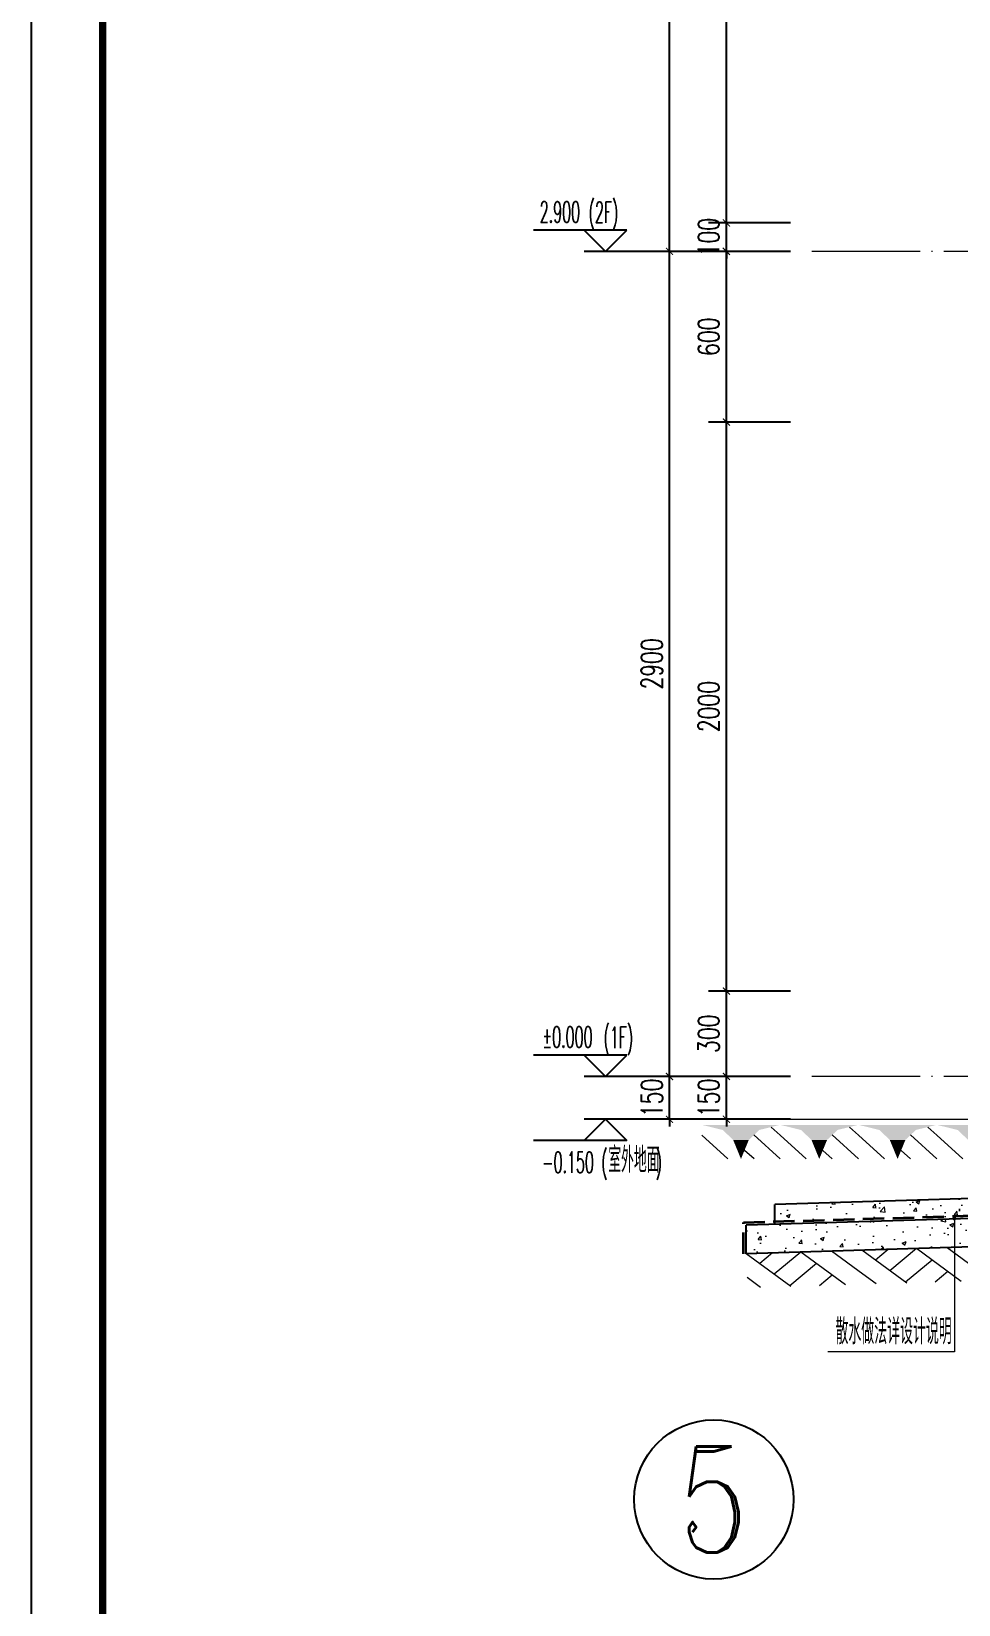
# Model space of a CAD drawing. Extents: x -812054 to 22247, y -644080 to 1003627.
# Drawn here: x -114715 to -111456, y -231524 to -225995 of the extents above; entities that cross this region are included whole.
import ezdxf
from ezdxf.enums import TextEntityAlignment as Align

# ---------------------------------------------------------------- set-up
doc = ezdxf.new("R2010")
doc.units = 0
doc.header["$LTSCALE"] = 1000
doc.linetypes.add('DASH', pattern=[0.35, 0.25, -0.1])
doc.linetypes.add('DOTE', pattern=[2.42, 2, -0.2, 0.02, -0.2])
doc.layers.get('0').update_dxf_attribs({"linetype": 'CONTINUOUS'})
doc.layers.get('DEFPOINTS').update_dxf_attribs({"linetype": 'CONTINUOUS'})
for name, color, linetype in [('AXIS', 3, 'CONTINUOUS'), ('COLUMN', 4, 'CONTINUOUS'), ('DIM_ELEV', 3, 'CONTINUOUS'), ('PUB_DIM', 3, 'CONTINUOUS'), ('PUB_TEXT', 2, 'CONTINUOUS')]:
    doc.layers.add(name, color=color, linetype=linetype)
for name, color, linetype, lineweight in [('AXIS_TEXT', 7, 'CONTINUOUS', 20), ('DOTE', 19, 'DOTE', 9), ('图框', 9, 'CONTINUOUS', 18), ('平面-排水沟', 86, 'CONTINUOUS', 15), ('立面-中轮廓线', 30, 'CONTINUOUS', 35), ('粉刷', 251, 'CONTINUOUS', 9)]:
    doc.layers.add(name, color=color, linetype=linetype, lineweight=lineweight)
doc.layers.add('yichutu', color=7, linetype='CONTINUOUS', true_color=0xffffff)
doc.styles.add('_TCH_AXIS', font='COMPLEX', dxfattribs={"bigfont": 'GBCBIG'})
doc.styles.add('_TCH_DIM', font='SIMPLEX.shx', dxfattribs={"width": 0.7, "bigfont": 'GBCBIG.shx'})
doc.styles.add('_TCH_DIM_T3', font='SIMPLEX', dxfattribs={"width": 0.705882, "bigfont": 'GBCBIG'})
doc.styles.add('DIM_FONT_T3', font='SIMPLEX', dxfattribs={"width": 0.705882, "bigfont": 'GBCBIG'})
doc.dimstyles.new('_TCH_ARCH&&25', dxfattribs={"dimtxt": 74.375, "dimasz": 25, "dimexe": 62.5, "dimexo": 75, "dimgap": 25, "dimtad": 1, "dimdec": 0, "dimzin": 0, "dimdsep": 46, "dimtxsty": '_TCH_DIM_T3', "dimblk": 'ARCHTICK', "dimcen": 0.09, "dimclrt": 7, "dimazin": 0, "dimtfac": 1, "dimtdec": 0, "dimtix": 1, "dimtmove": 2, "dimatfit": 3, "dimldrblk": 'ARCHTICK', "dimfxl": 1, "dimtolj": 1, "dimtzin": 0, "dimarcsym": 0})
pattern_1 = [(50, (28072.99, 249033.25), (143.452037, -12.550427), [15, -165]), (355, (28072.99, 249033.25), (-27.750267, 150.438427), [12, -132]), (100.4514, (28084.94, 249032.2), (115.701876, 137.88791), [12.74804, -140.22842]), (46.1842, (28072.99, 249073.25), (213.44821, -33.1038), [22.5, -247.5]), (96.6356, (28090.77, 249070.5), (186.93254, 194.82357), [19.12206, -210.3426]), (351.1842, (28072.99, 249073.25), (186.93239, 194.82372), [18, -198]), (21, (28092.99, 249063.25), (119.38141, -80.52378), [15, -165]), (326, (28092.99, 249063.25), (48.663066, 145.03001), [12, -132]), (71.4514, (28102.93, 249056.54), (168.044526, 64.5061), [12.74804, -140.22842]), (37.5, (28072.986, 249033.25), (2.431971, 66.578771), [0, -130.4, 0, -134, 0, -132.5]), (7.5, (28072.986, 249033.25), (52.613907, 78.882342), [0, -76.4, 0, -127.4, 0, -50.5]), (327.5, (28028.386, 249033.25), (106.764487, -4.510974), [0, -50, 0, -156, 0, -207]), (317.5, (28008.39, 249033.25), (116.637234, 20.020996), [0, -65, 0, -103.6, 0, -147])]

# ---------------------------------------------------------------- blocks, each defined once
blk = doc.blocks.new('GFDDDDRG')
at = {"layer": '图框'}
blk.add_lwpolyline([(923310, -107437), (923310, -159999), (893610, -159999), (893610, -107437)], close=True, dxfattribs=at)
blk.add_lwpolyline([(923310, -107437), (923310, -159999), (893610, -159999), (893610, -107437)], close=True, dxfattribs=at)
at = {"layer": '图框', "const_width": 50}
blk.add_lwpolyline([(894110, -159499), (922810, -159499), (922810, -108687), (894110, -108687)], close=True, dxfattribs=at)
blk = doc.blocks.new('$LINEPAT$素土夯实')
at = {"color": 0}
for p, q in [((0, -210), (210, 0)), ((120, -300), (420, 0)), ((420, 0), (608, -188)), ((495, -300), (795, 0)), ((615, 0), (705, -90)), ((315, -105), (502, -293)), ((210, -210), (300, -300)), ((705, -300), (795, -210))]:
    blk.add_line(p, q, dxfattribs=at)
blk = doc.blocks.new('$LinePat$自然土壤')
at = {"color": 0}
for p, q in [((0, -90), (71, -19)), ((0, -300), (211, -89)), ((420, -300), (630, -90)), ((210, -300), (286, -224))]:
    blk.add_line(p, q, dxfattribs=at)
for points in [[(0, 0), (630, 0), (168, -45), (462, -45)], [(168, -45), (462, -45), (252, -132), (378, -132)], [(252, -132), (378, -132), (315, -300)]]:
    blk.add_solid(points, dxfattribs=at)
blk = doc.blocks.new('sanshui')
at = {"layer": '粉刷'}
h = blk.add_hatch(dxfattribs=at)
h.set_pattern_fill('混凝土', color=256, scale=20)
h.set_pattern_definition(pattern_1)
edge = h.paths.add_edge_path()
edge.add_line((346317.8, 427329.6), (346257.8, 427329.6))
edge.add_line((346257.8, 427329.6), (346257.8, 427160.3))
edge.add_arc((346157.8, 427160.3), 100, 271.7184, 360, ccw=False)
edge.add_line((346160.8, 427060.3), (345137.8, 427029.6))
edge.add_line((345137.8, 427029.6), (345137.8, 426969.6))
edge.add_line((345137.8, 426969.6), (346317.8, 427005))
edge.add_line((346317.8, 427005), (346317.8, 427329.6))
h = blk.add_hatch(dxfattribs=at)
h.set_pattern_fill('混凝土', color=256, scale=20)
h.set_pattern_definition(pattern_1)
h.paths.add_polyline_path([(346337.8, 426895.6), (346337.8, 426995.6), (345037.8, 426956.6), (345037.8, 426856.6)])
at = {"layer": 'COLUMN'}
for p, q in [((346257.8, 427329.6), (346317.8, 427329.6)), ((346257.8, 427160.3), (346257.8, 427329.6)), ((346317.8, 426995), (346317.8, 427329.6)), ((346160.8, 427060.3), (345137.8, 427029.6)), ((345137.8, 426959.6), (345137.8, 427029.6)), ((346338.1, 426995.6), (345037.8, 426956.6)), ((345037.8, 426856.6), (345037.8, 426956.6)), ((346338.1, 426895.6), (345037.8, 426856.6))]:
    blk.add_line(p, q, dxfattribs=at)
blk.add_arc((346157.8, 427160.3), 100, 271.7184, 0, dxfattribs=at)
at = {"layer": '立面-中轮廓线', "linetype": 'DASH', "ltscale": 0.3}
blk.add_lwpolyline([(345027.8, 426856.6), (345027.8, 426966.3), (346317.8, 427005)], dxfattribs=at)
at = {"layer": '粉刷'}
blk.add_line((344881.5, 427329.6), (346257.8, 427329.6), dxfattribs=at)
at = {"layer": '粉刷', "yscale": 0.4, "zscale": 0.4}
for name, p, xscale, rotation in [('$LinePat$自然土壤', (345156.8, 427309.6), -0.4369306507241237, 359.9999999999903), ('$LinePat$自然土壤', (345432, 427309.6), -0.4369306507241237, 359.9999999999903), ('$LinePat$自然土壤', (345707.3, 427309.6), -0.4369306507241237, 359.9999999999903), ('$LinePat$自然土壤', (345982.6, 427309.6), -0.4369306507241237, 359.9999999999903), ('$LinePat$自然土壤', (346257.8, 427309.6), -0.4369306507241237, 359.9999999999903), ('$LINEPAT$素土夯实', (345444.5, 426868.8), -0.5117605352322558, 1.718358001643932), ('$LINEPAT$素土夯实', (345851.2, 426881), -0.5117605352322558, 1.718358001643932), ('$LINEPAT$素土夯实', (346257.8, 426893.2), -0.5117605352322558, 1.718358001643932)]:
    blk.add_blockref(name, p, dxfattribs=dict(at, xscale=xscale, rotation=rotation))
blk = doc.blocks.new('yct-1051-594-26275-14850-25-1002.0')
at = {"layer": 'yichutu', "color": 7, "true_color": 0xffffff}
blk.add_lwpolyline([(0, 0), (0, 14850), (26275, 14850), (26275, 0)], close=True, dxfattribs=at)
blk = doc.blocks.new('_ArchTick')
at = {"color": 0, "linetype": 'ByBlock', "const_width": 0.15}
blk.add_lwpolyline([(-0.5, -0.5), (0.5, 0.5)], dxfattribs=at)
blk = doc.blocks.new('*D2752')
at = {"layer": 'DEFPOINTS', "color": 0, "transparency": 16777216}
for p in [(-112272.2, -229667.9), (-111972.2, -229667.9), (-111972.2, -229818.4)]:
    blk.add_point(p, dxfattribs=at)
at = {"layer": 'PUB_DIM', "color": 0, "lineweight": -2, "transparency": 16777216}
for p, q in [((-112047.2, -229667.9), (-112334.7, -229667.9)), ((-112272.2, -229667.9), (-112272.2, -229642.9)), ((-112272.2, -229818.4), (-112272.2, -229667.9)), ((-112047.2, -229818.4), (-112334.7, -229818.4)), ((-112272.2, -229818.4), (-112272.2, -229843.4))]:
    blk.add_line(p, q, dxfattribs=at)
at = {"layer": 'PUB_DIM', "color": 0, "lineweight": -2, "transparency": 16777216, "xscale": 25, "yscale": 25, "zscale": 25}
for p, rotation in [((-112272.2, -229667.9), 270), ((-112272.2, -229818.4), 90)]:
    blk.add_blockref('_ArchTick', p, dxfattribs=dict(at, rotation=rotation))
at = {"layer": 'PUB_DIM', "color": 7, "transparency": 16777216, "insert": (-112334.4, -229743.1), "char_height": 74.38, "attachment_point": 5, "rotation": 90, "style": '_TCH_DIM_T3'}
blk.add_mtext('\\A1;150', dxfattribs=at)
blk = doc.blocks.new('*D2753')
at = {"layer": 'DEFPOINTS', "color": 0, "transparency": 16777216}
for p in [(-112272.2, -229367.9), (-111972.2, -229367.9), (-111972.2, -229667.9)]:
    blk.add_point(p, dxfattribs=at)
at = {"layer": 'PUB_DIM', "color": 0, "lineweight": -2, "transparency": 16777216}
for p, q in [((-112047.2, -229367.9), (-112334.7, -229367.9)), ((-112272.2, -229667.9), (-112272.2, -229367.9)), ((-112047.2, -229667.9), (-112334.7, -229667.9))]:
    blk.add_line(p, q, dxfattribs=at)
at = {"layer": 'PUB_DIM', "color": 0, "lineweight": -2, "transparency": 16777216, "xscale": 25, "yscale": 25, "zscale": 25}
for p, rotation in [((-112272.2, -229367.9), 90), ((-112272.2, -229667.9), 270)]:
    blk.add_blockref('_ArchTick', p, dxfattribs=dict(at, rotation=rotation))
at = {"layer": 'PUB_DIM', "color": 7, "transparency": 16777216, "insert": (-112334.4, -229517.9), "char_height": 74.38, "attachment_point": 5, "rotation": 90, "style": '_TCH_DIM_T3'}
blk.add_mtext('\\A1;300', dxfattribs=at)
blk = doc.blocks.new('*D2754')
at = {"layer": 'DEFPOINTS', "color": 0, "transparency": 16777216}
for p in [(-112272.2, -227367.9), (-111972.2, -227367.9), (-111972.2, -229367.9)]:
    blk.add_point(p, dxfattribs=at)
at = {"layer": 'PUB_DIM', "color": 0, "lineweight": -2, "transparency": 16777216}
for p, q in [((-112047.2, -227367.9), (-112334.7, -227367.9)), ((-112272.2, -229367.9), (-112272.2, -227367.9)), ((-112047.2, -229367.9), (-112334.7, -229367.9))]:
    blk.add_line(p, q, dxfattribs=at)
at = {"layer": 'PUB_DIM', "color": 0, "lineweight": -2, "transparency": 16777216, "xscale": 25, "yscale": 25, "zscale": 25}
for p, rotation in [((-112272.2, -227367.9), 90), ((-112272.2, -229367.9), 270)]:
    blk.add_blockref('_ArchTick', p, dxfattribs=dict(at, rotation=rotation))
at = {"layer": 'PUB_DIM', "color": 7, "transparency": 16777216, "insert": (-112334.4, -228367.9), "char_height": 74.38, "attachment_point": 5, "rotation": 90, "style": '_TCH_DIM_T3'}
blk.add_mtext('\\A1;2000', dxfattribs=at)
blk = doc.blocks.new('*D2755')
at = {"layer": 'DEFPOINTS', "color": 0, "transparency": 16777216}
for p in [(-112472.2, -229667.9), (-111972.2, -229667.9), (-111972.2, -229818.4)]:
    blk.add_point(p, dxfattribs=at)
at = {"layer": 'PUB_DIM', "color": 0, "lineweight": -2, "transparency": 16777216}
for p, q in [((-112047.2, -229667.9), (-112534.7, -229667.9)), ((-112472.2, -229667.9), (-112472.2, -229642.9)), ((-112472.2, -229818.4), (-112472.2, -229667.9)), ((-112047.2, -229818.4), (-112534.7, -229818.4)), ((-112472.2, -229818.4), (-112472.2, -229843.4))]:
    blk.add_line(p, q, dxfattribs=at)
at = {"layer": 'PUB_DIM', "color": 0, "lineweight": -2, "transparency": 16777216, "xscale": 25, "yscale": 25, "zscale": 25}
for p, rotation in [((-112472.2, -229667.9), 270), ((-112472.2, -229818.4), 90)]:
    blk.add_blockref('_ArchTick', p, dxfattribs=dict(at, rotation=rotation))
at = {"layer": 'PUB_DIM', "color": 7, "transparency": 16777216, "insert": (-112534.4, -229743.1), "char_height": 74.38, "attachment_point": 5, "rotation": 90, "style": '_TCH_DIM_T3'}
blk.add_mtext('\\A1;150', dxfattribs=at)
blk = doc.blocks.new('*D2756')
at = {"layer": 'DEFPOINTS', "color": 0, "transparency": 16777216}
for p in [(-112472.2, -226767.9), (-111972.2, -226767.9), (-111972.2, -229667.9)]:
    blk.add_point(p, dxfattribs=at)
at = {"layer": 'PUB_DIM', "color": 0, "lineweight": -2, "transparency": 16777216}
for p, q in [((-112047.2, -226767.9), (-112534.7, -226767.9)), ((-112472.2, -229667.9), (-112472.2, -226767.9)), ((-112047.2, -229667.9), (-112534.7, -229667.9))]:
    blk.add_line(p, q, dxfattribs=at)
at = {"layer": 'PUB_DIM', "color": 0, "lineweight": -2, "transparency": 16777216, "xscale": 25, "yscale": 25, "zscale": 25}
for p, rotation in [((-112472.2, -226767.9), 90), ((-112472.2, -229667.9), 270)]:
    blk.add_blockref('_ArchTick', p, dxfattribs=dict(at, rotation=rotation))
at = {"layer": 'PUB_DIM', "color": 7, "transparency": 16777216, "insert": (-112534.4, -228217.9), "char_height": 74.38, "attachment_point": 5, "rotation": 90, "style": '_TCH_DIM_T3'}
blk.add_mtext('\\A1;2900', dxfattribs=at)
blk = doc.blocks.new('*D3175')
at = {"layer": 'DEFPOINTS', "color": 0, "transparency": 16777216}
for p in [(-112272.2, -226767.9), (-111972.2, -226767.9), (-111972.2, -227367.9)]:
    blk.add_point(p, dxfattribs=at)
at = {"layer": 'PUB_DIM', "color": 0, "lineweight": -2, "transparency": 16777216}
for p, q in [((-112047.2, -226767.9), (-112334.7, -226767.9)), ((-112272.2, -227367.9), (-112272.2, -226767.9)), ((-112047.2, -227367.9), (-112334.7, -227367.9))]:
    blk.add_line(p, q, dxfattribs=at)
at = {"layer": 'PUB_DIM', "color": 0, "lineweight": -2, "transparency": 16777216, "xscale": 25, "yscale": 25, "zscale": 25}
for p, rotation in [((-112272.2, -226767.9), 90), ((-112272.2, -227367.9), 270)]:
    blk.add_blockref('_ArchTick', p, dxfattribs=dict(at, rotation=rotation))
at = {"layer": 'PUB_DIM', "color": 7, "transparency": 16777216, "insert": (-112334.4, -227067.9), "char_height": 74.38, "attachment_point": 5, "rotation": 90, "style": '_TCH_DIM_T3'}
blk.add_mtext('\\A1;600', dxfattribs=at)
blk = doc.blocks.new('*D3176')
at = {"layer": 'DEFPOINTS', "color": 0, "transparency": 16777216}
for p in [(-112272.2, -226667.9), (-111972.2, -226667.9), (-111972.2, -226767.9)]:
    blk.add_point(p, dxfattribs=at)
at = {"layer": 'PUB_DIM', "color": 0, "lineweight": -2, "transparency": 16777216}
for p, q in [((-112047.2, -226667.9), (-112334.7, -226667.9)), ((-112272.2, -226667.9), (-112272.2, -226642.9)), ((-112272.2, -226767.9), (-112272.2, -226667.9)), ((-112047.2, -226767.9), (-112334.7, -226767.9)), ((-112272.2, -226767.9), (-112272.2, -226792.9))]:
    blk.add_line(p, q, dxfattribs=at)
at = {"layer": 'PUB_DIM', "color": 0, "lineweight": -2, "transparency": 16777216, "xscale": 25, "yscale": 25, "zscale": 25}
for p, rotation in [((-112272.2, -226667.9), 270), ((-112272.2, -226767.9), 90)]:
    blk.add_blockref('_ArchTick', p, dxfattribs=dict(at, rotation=rotation))
at = {"layer": 'PUB_DIM', "color": 7, "transparency": 16777216, "insert": (-112334.4, -226717.9), "char_height": 74.38, "attachment_point": 5, "rotation": 90, "style": '_TCH_DIM_T3'}
blk.add_mtext('\\A1;100', dxfattribs=at)
blk = doc.blocks.new('*D3177')
at = {"layer": 'DEFPOINTS', "color": 0, "transparency": 16777216}
for p in [(-112272.2, -224467.9), (-111972.2, -224467.9), (-111972.2, -226667.9)]:
    blk.add_point(p, dxfattribs=at)
at = {"layer": 'PUB_DIM', "color": 0, "lineweight": -2, "transparency": 16777216}
for p, q in [((-112047.2, -224467.9), (-112334.7, -224467.9)), ((-112272.2, -226667.9), (-112272.2, -224467.9)), ((-112047.2, -226667.9), (-112334.7, -226667.9))]:
    blk.add_line(p, q, dxfattribs=at)
at = {"layer": 'PUB_DIM', "color": 0, "lineweight": -2, "transparency": 16777216, "xscale": 25, "yscale": 25, "zscale": 25}
for p, rotation in [((-112272.2, -224467.9), 90), ((-112272.2, -226667.9), 270)]:
    blk.add_blockref('_ArchTick', p, dxfattribs=dict(at, rotation=rotation))
at = {"layer": 'PUB_DIM', "color": 7, "transparency": 16777216, "insert": (-112334.4, -225567.9), "char_height": 74.38, "attachment_point": 5, "rotation": 90, "style": '_TCH_DIM_T3'}
blk.add_mtext('\\A1;2200', dxfattribs=at)
blk = doc.blocks.new('*D3192')
at = {"layer": 'DEFPOINTS', "color": 0, "transparency": 16777216}
for p in [(-112472.2, -223867.9), (-111972.2, -223867.9), (-111972.2, -226767.9)]:
    blk.add_point(p, dxfattribs=at)
at = {"layer": 'PUB_DIM', "color": 0, "lineweight": -2, "transparency": 16777216}
for p, q in [((-112047.2, -223867.9), (-112534.7, -223867.9)), ((-112472.2, -226767.9), (-112472.2, -223867.9)), ((-112047.2, -226767.9), (-112534.7, -226767.9))]:
    blk.add_line(p, q, dxfattribs=at)
at = {"layer": 'PUB_DIM', "color": 0, "lineweight": -2, "transparency": 16777216, "xscale": 25, "yscale": 25, "zscale": 25}
for p, rotation in [((-112472.2, -223867.9), 90), ((-112472.2, -226767.9), 270)]:
    blk.add_blockref('_ArchTick', p, dxfattribs=dict(at, rotation=rotation))
at = {"layer": 'PUB_DIM', "color": 7, "transparency": 16777216, "insert": (-112534.4, -225317.9), "char_height": 74.38, "attachment_point": 5, "rotation": 90, "style": '_TCH_DIM_T3'}
blk.add_mtext('\\A1;2900', dxfattribs=at)
blk = doc.blocks.new('20210902.15310781')
at = {"layer": 'DOTE', "color": 1, "linetype": 'DOTE', "ltscale": 0.2}
for p, q in [((81811.7, -129245.9), (78043, -129245.9)), ((81811.7, -132145.9), (78043, -132145.9))]:
    blk.add_line(p, q, dxfattribs=at)

msp = doc.modelspace()

# ---------------------------------------------------------------- linework, layer by layer
at = {"layer": 'AXIS', "color": 6}
msp.add_circle((-112316.61, -231154.48), 280, dxfattribs=at)
at = {"layer": 'DIM_ELEV'}
for p, q in [((-112622.2, -226692.9), (-112950.2, -226692.9)), ((-112697.2, -226767.9), (-112772.2, -226692.9)), ((-112697.2, -226767.9), (-112622.2, -226692.9)), ((-112272.2, -226767.9), (-112772.2, -226767.9)), ((-112622.2, -229592.9), (-112950.2, -229592.9)), ((-112697.2, -229667.9), (-112772.2, -229592.9)), ((-112697.2, -229667.9), (-112622.2, -229592.9)), ((-112272.2, -229667.9), (-112772.2, -229667.9)), ((-112697.2, -229818.37), (-112772.2, -229893.37)), ((-112272.2, -229818.37), (-112772.2, -229818.37)), ((-112697.2, -229818.37), (-112622.2, -229893.37)), ((-112622.2, -229893.37), (-112950.2, -229893.37))]:
    msp.add_line(p, q, dxfattribs=at)
at = {"layer": '平面-排水沟'}
for p, q in [((-111471.02, -230167.49), (-111471.02, -230635.34)), ((-111471.02, -230635.34), (-111915.15, -230635.34))]:
    msp.add_line(p, q, dxfattribs=at)
at = {"layer": '平面-排水沟', "const_width": 6.67}
msp.add_lwpolyline([(-111471.02, -230164.16, 1), (-111471.02, -230170.83, 1)], format="xyb", close=True, dxfattribs=at)

# ---------------------------------------------------------------- block references
at = {"xscale": 0.5, "yscale": 0.5, "zscale": 0.5}
msp.add_blockref('GFDDDDRG', (-561519.72, -154941.4), dxfattribs=at)
msp.add_blockref('sanshui', (-457240.13, -657147.53))
at = {"layer": 'DOTE'}
msp.add_blockref('20210902.15310781', (-190015.18, -97522.01), dxfattribs=at)
at = {"layer": 'yichutu', "rotation": 270}
msp.add_blockref('yct-1051-594-26275-14850-25-1002.0', (-114714.83, -208659.88), dxfattribs=at)

# ---------------------------------------------------------------- texts
at = {"layer": 'AXIS_TEXT', "color": 6, "style": '_TCH_AXIS'}
msp.add_text('5', height=372.76, dxfattribs=at).set_placement((-112440.87, -231340.86), (-112192.36, -231340.86), align=Align.FIT)
at = {"layer": 'PUB_TEXT'}
for s, height, style, width, p in [('2.900', 74.375, '_TCH_DIM', 0.494118, (-112928.3, -226666.65)), ('(2F)', 74.375, '_TCH_DIM', 0.494118, (-112756.15, -226667.88)), ('%%P0.000', 74.375, '_TCH_DIM', 0.494118, (-112919.2, -229566.65)), ('(1F)', 74.375, '_TCH_DIM', 0.494118, (-112703.82, -229567.88)), ('-0.150', 74.375, '_TCH_DIM', 0.494118, (-112920.6, -230007.12)), ('(', 74.38, '_TCH_DIM', 0.494118, (-112711.87, -230005.9)), ('室外地面', 89.362, '_TCH_DIM', 0.7, (-112687.37, -230005.9)), (')', 74.38, '_TCH_DIM', 0.494118, (-112520.56, -230005.9)), ('散水做法详设计说明', 89.362, 'DIM_FONT_T3', 0.705882, (-111888.9, -230609.09))]:
    msp.add_text(s, height=height, dxfattribs=dict(at, style=style, width=width)).set_placement(p)

# ---------------------------------------------------------------- dimensions: what is measured, and where the dimension line sits
at = {"layer": 'PUB_DIM'}
for p1, p2, distance, picture, middle in [((-111972.2, -226767.9), (-111972.2, -223867.9), 500, '*D3192', (-112534.38, -225317.9)), ((-111972.2, -226667.9), (-111972.2, -224467.9), 300, '*D3177', (-112334.38, -225567.9)), ((-111972.2, -226767.9), (-111972.2, -226667.9), 300, '*D3176', (-112334.38, -226717.9)), ((-111972.2, -229667.9), (-111972.2, -226767.9), 500, '*D2756', (-112534.38, -228217.9)), ((-111972.2, -227367.9), (-111972.2, -226767.9), 300, '*D3175', (-112334.38, -227067.9)), ((-111972.2, -229367.91), (-111972.2, -227367.9), 300, '*D2754', (-112334.38, -228367.91)), ((-111972.2, -229667.9), (-111972.2, -229367.91), 300, '*D2753', (-112334.38, -229517.91)), ((-111972.2, -229818.37), (-111972.2, -229667.9), 500, '*D2755', (-112534.38, -229743.14)), ((-111972.2, -229818.37), (-111972.2, -229667.9), 300, '*D2752', (-112334.38, -229743.14))]:
    dim = msp.add_aligned_dim(p1=p1, p2=p2, distance=distance, dimstyle='_TCH_ARCH&&25', dxfattribs=at)
    dim.commit()
    dim.dimension.update_dxf_attribs({"geometry": picture, "text_midpoint": middle})

doc.saveas('drawing.dxf')
